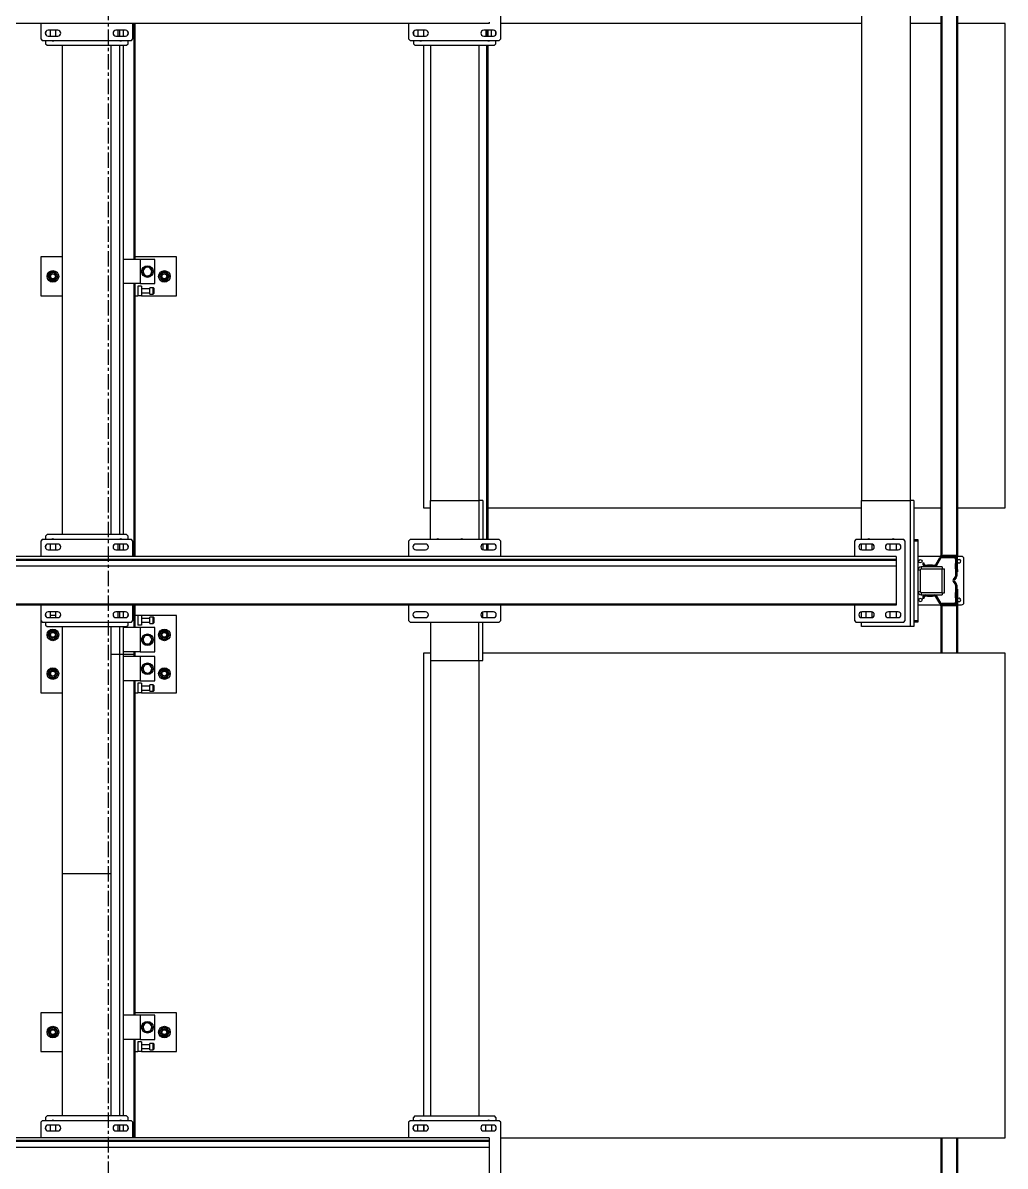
# Model space of a CAD drawing. Header units: millimetres. Extents: x 6622 to 532820, y 3370 to 359312.
# Drawn here: x 459123 to 461150, y 307281 to 309641 of the extents above; entities that cross this region are included whole.
import ezdxf

# ---------------------------------------------------------------- set-up
doc = ezdxf.new("R2010")
doc.units = ezdxf.units.MM
doc.linetypes.add('CENTER', pattern=[50.8, 31.75, -6.35, 6.35, -6.35])

# ---------------------------------------------------------------- blocks, each defined once
blk = doc.blocks.new('A$C6F3A12F4')
at = {"color": 2, "linetype": 'Continuous', "lineweight": 25}
for p, q in [((4985.2, 3700), (4985.2, 3602)), ((5985.2, 3700), (4985.2, 3700)), ((5985.2, 3602), (5985.2, 3700)), ((6285.2, 3700), (6285.2, 2622.1)), ((7285.2, 3700), (6285.2, 3700)), ((7285.2, 2659), (7285.2, 3700)), ((6180.2, 3615), (6090.2, 3615)), ((3787.2, 3602), (6083.2, 3602)), ((3787.2, 3599.5), (6083.2, 3599.5)), ((6083.2, 3599.5), (6083.2, 3602)), ((6083.2, 3599), (6083.2, 3599.5)), ((6085.2, 3599), (6083.2, 3599)), ((6083.2, 3599), (6083.2, 3572)), ((6085.2, 3610), (6085.2, 3601.8)), ((6085.2, 3599), (6085.2, 3594.5)), ((6087.7, 3594.5), (6085.2, 3594.5)), ((6085.2, 3570.1), (6085.2, 3594.5)), ((6086.2, 3602), (6086.2, 3600)), ((6112.2, 3602), (6086.2, 3602)), ((6090.7, 3600), (6086.2, 3600)), ((6087.7, 3570.1), (6087.7, 3594.5)), ((6090.7, 3600), (6090.7, 3597.5)), ((6090.7, 3600), (6099.8, 3600)), ((6090.7, 3597.5), (6099.8, 3597.5)), ((6099.8, 3600), (6099.8, 3597.5)), ((6110.6, 3600), (6099.8, 3600)), ((6110.6, 3597.5), (6099.8, 3597.5)), ((6110.6, 3597.5), (6110.6, 3600)), ((6110.6, 3600), (6125.8, 3600)), ((6110.6, 3597.5), (6125.8, 3597.5)), ((6112.2, 3600), (6112.2, 3602)), ((6112.2, 3602), (6117.2, 3602)), ((6117.2, 3602), (6117.2, 3600)), ((6125.8, 3597.5), (6125.8, 3600)), ((6129.2, 3598.8), (6127.6, 3596.8)), ((6127.6, 3596.8), (6131.8, 3593.5)), ((6129.2, 3598.8), (6133.3, 3595.5)), ((6131.8, 3593.5), (6133.3, 3595.5)), ((6137.1, 3595.5), (6141.2, 3598.8)), ((6137.1, 3595.5), (6138.6, 3593.5)), ((6138.6, 3593.5), (6142.8, 3596.8)), ((6142.8, 3596.8), (6141.2, 3598.8)), ((6144.6, 3600), (6144.6, 3597.5)), ((6144.6, 3600), (6159.8, 3600)), ((6144.6, 3597.5), (6159.8, 3597.5)), ((6153.2, 3600), (6153.2, 3602)), ((6153.2, 3602), (6158.2, 3602)), ((6158.2, 3602), (6158.2, 3600)), ((6158.2, 3602), (6184.2, 3602)), ((6159.8, 3600), (6159.8, 3597.5)), ((6170.6, 3600), (6159.8, 3600)), ((6170.6, 3597.5), (6159.8, 3597.5)), ((6170.6, 3597.5), (6170.6, 3600)), ((6170.6, 3600), (6179.7, 3600)), ((6170.6, 3597.5), (6179.7, 3597.5)), ((6179.7, 3600), (6184.2, 3600)), ((6179.7, 3597.5), (6179.7, 3600)), ((6185.2, 3594.5), (6182.7, 3594.5)), ((6182.7, 3594.5), (6182.7, 3570.1)), ((6184.2, 3600), (6184.2, 3602)), ((6185.2, 3601.8), (6185.2, 3610)), ((6187.2, 3599), (6185.2, 3599)), ((6185.2, 3599), (6185.2, 3594.5)), ((6185.2, 3594.5), (6185.2, 3570.1)), ((6187.2, 3599.5), (6187.2, 3602)), ((6187.2, 3602), (6285.2, 3602)), ((6187.2, 3599), (6187.2, 3599.5)), ((6187.2, 3599.5), (6285.2, 3599.5)), ((6187.2, 3599), (6187.2, 3572)), ((7285.2, 3602), (7385.2, 3602)), ((7285.2, 3599.5), (7385.2, 3599.5)), ((3787.2, 3569.5), (6083.2, 3569.5)), ((3787.2, 3567), (6083.2, 3567)), ((4985.2, 3567), (4985.2, 3503.9)), ((5985.2, 3511.9), (5985.2, 3567)), ((6083.2, 3572), (6085.2, 3572)), ((6083.2, 3567), (6083.2, 3572)), ((6085.2, 3567), (6083.2, 3567)), ((6085.2, 3570.1), (6085.2, 3567)), ((6085.2, 3570.1), (6087.7, 3570.1)), ((6085.2, 3567), (6085.2, 3520)), ((6089.1, 3567.5), (6087.8, 3565.4)), ((6101.8, 3556.9), (6087.8, 3565.4)), ((6103.1, 3559), (6089.1, 3567.5)), ((6106.7, 3569.9), (6111.7, 3569.9)), ((6106.7, 3569.9), (6106.7, 3526.9)), ((6110.7, 3569.9), (6110.7, 3574.9)), ((6160.7, 3574.9), (6110.7, 3574.9)), ((6160.7, 3569.9), (6110.7, 3569.9)), ((6111.7, 3569.9), (6111.7, 3526.9)), ((6159.7, 3526.9), (6159.7, 3569.9)), ((6159.7, 3569.9), (6164.7, 3569.9)), ((6160.7, 3569.9), (6160.7, 3574.9)), ((6164.7, 3526.9), (6164.7, 3569.9)), ((6181.3, 3567.5), (6167.3, 3559)), ((6182.6, 3565.4), (6168.6, 3556.9)), ((6182.6, 3565.4), (6181.3, 3567.5)), ((6182.7, 3570.1), (6185.2, 3570.1)), ((6185.2, 3572), (6187.2, 3572)), ((6185.2, 3567), (6185.2, 3570.1)), ((6187.2, 3567), (6185.2, 3567)), ((6185.2, 3520), (6185.2, 3567)), ((6187.2, 3572), (6187.2, 3567)), ((6187.2, 3569.5), (6285.2, 3569.5)), ((6187.2, 3567), (6285.2, 3567)), ((7285.2, 3569.5), (7385.2, 3569.5)), ((7285.2, 3567), (7385.2, 3567)), ((6101.8, 3556.9), (6103.1, 3559)), ((6105.7, 3554.3), (6103.2, 3554.3)), ((6103.2, 3550.3), (6103.2, 3554.3)), ((6105.7, 3550.3), (6103.2, 3550.3)), ((6103.2, 3550.3), (6103.2, 3539.5)), ((6105.7, 3550.3), (6105.7, 3554.3)), ((6105.7, 3550.3), (6105.7, 3539.5)), ((6167.2, 3554.3), (6164.7, 3554.3)), ((6167.2, 3550.3), (6164.7, 3550.3)), ((6167.2, 3554.3), (6167.2, 3550.3)), ((6167.2, 3539.5), (6167.2, 3550.3)), ((6167.3, 3559), (6168.6, 3556.9)), ((6050.7, 3511.9), (6050.7, 3519.9)), ((6050.7, 3519.9), (6053.7, 3519.9)), ((6053.7, 3519.9), (6053.7, 3511.9)), ((6053.7, 3519.9), (6217.7, 3519.9)), ((6098.2, 3532.5), (6100.2, 3532.5)), ((6098.2, 3530), (6098.2, 3532.5)), ((6098.2, 3530), (6100.2, 3530)), ((6100.2, 3530), (6100.2, 3532.5)), ((6103.2, 3539.5), (6105.7, 3539.5)), ((6103.2, 3535.5), (6103.2, 3539.5)), ((6103.2, 3535.5), (6105.7, 3535.5)), ((6105.7, 3535.5), (6105.7, 3539.5)), ((6106.7, 3526.9), (6111.7, 3526.9)), ((6113.7, 3524.9), (6113.7, 3519.9)), ((6113.7, 3524.9), (6157.7, 3524.9)), ((6157.7, 3519.9), (6157.7, 3524.9)), ((6159.7, 3526.9), (6164.7, 3526.9)), ((6164.7, 3539.5), (6167.2, 3539.5)), ((6164.7, 3535.5), (6167.2, 3535.5)), ((6167.2, 3539.5), (6167.2, 3535.5)), ((6170.2, 3532.5), (6170.2, 3530)), ((6170.2, 3532.5), (6172.2, 3532.5)), ((6170.2, 3530), (6172.2, 3530)), ((6172.2, 3532.5), (6172.2, 3530)), ((6217.7, 3511.9), (6217.7, 3519.9)), ((6217.7, 3519.9), (6220.7, 3519.9)), ((6220.7, 3519.9), (6220.7, 3511.9)), ((3900.2, 3503.9), (5970.2, 3503.9)), ((5970.2, 3511.9), (5970.2, 3503.9)), ((5970.2, 3511.9), (6230.2, 3511.9)), ((5970.2, 3503.9), (6230.2, 3503.9)), ((5970.2, 3403.9), (5970.2, 3503.9)), ((6053.7, 3494), (6050.7, 3491)), ((6217.7, 3494), (6053.7, 3494)), ((6220.7, 3491), (6217.7, 3494)), ((6230.2, 3511.9), (6230.2, 3503.9)), ((6230.2, 3503.9), (6230.2, 3403.9)), ((6050.7, 3491), (6050.7, 3392)), ((6059.7, 3479), (6059.7, 3459)), ((6059.7, 3474.9), (6071.7, 3474.9)), ((6071.7, 3459), (6071.7, 3479)), ((6085.7, 3475), (6085.7, 225)), ((6085.7, 3475), (6091.1, 3475)), ((6091.1, 225), (6091.1, 3475)), ((6091.1, 3475), (6093.7, 3475)), ((6093.7, 3475), (6093.7, 225)), ((6093.7, 3475), (6105.7, 3475)), ((6105.7, 3475), (6105.7, 225)), ((6105.7, 3475), (6183.1, 3475)), ((6183.1, 225), (6183.1, 3475)), ((6183.1, 3475), (6185.7, 3475)), ((6185.7, 3475), (6185.7, 225)), ((6199.7, 3479), (6199.7, 3459)), ((6199.7, 3474.9), (6211.7, 3474.9)), ((6211.7, 3459), (6211.7, 3479)), ((6220.7, 3392), (6220.7, 3491)), ((6071.7, 3462.9), (6059.7, 3462.9)), ((6211.7, 3462.9), (6199.7, 3462.9)), ((6059.7, 3424), (6059.7, 3404)), ((6059.8, 3424.9), (6071.6, 3424.9)), ((6071.7, 3404), (6071.7, 3424)), ((6199.7, 3424), (6199.7, 3404)), ((6199.8, 3424.9), (6211.6, 3424.9)), ((6211.7, 3404), (6211.7, 3424)), ((3900.2, 3403.9), (5970.2, 3403.9)), ((4985.2, 3403.9), (4985.2, 2659)), ((6050.7, 3403.9), (5970.2, 3403.9)), ((5985.2, 2633), (5985.2, 3403.9)), ((6071.7, 3412.9), (6059.7, 3412.9)), ((6071.7, 3403.9), (6059.7, 3403.9)), ((6211.7, 3412.9), (6199.7, 3412.9)), ((6211.7, 3403.9), (6199.7, 3403.9)), ((6230.2, 3403.9), (6220.7, 3403.9)), ((6050.7, 3392), (6053.7, 3389)), ((6053.7, 3389), (6085.7, 3389)), ((6185.7, 3389), (6217.7, 3389)), ((6217.7, 3389), (6220.7, 3392)), ((6085.2, 2680), (6085.2, 2659)), ((5017.2, 2659), (4853.2, 2659)), ((4999.2, 2644), (4999.2, 2624)), ((5008.4, 2649.1), (5002, 2649.1)), ((5011.2, 2624), (5011.2, 2644)), ((5020.2, 2656), (5017.2, 2659)), ((5020.2, 2472), (5020.2, 2656)), ((5027.2, 2649.1), (5020.2, 2649.1)), ((5030.2, 2646.1), (5027.2, 2649.1)), ((5030.2, 2482.1), (5030.2, 2646.1)), ((6053.7, 2659), (6050.7, 2656)), ((6050.7, 2656), (6050.7, 2472)), ((6085.7, 2659), (6053.7, 2659)), ((6059.7, 2644), (6059.7, 2624)), ((6071.7, 2624), (6071.7, 2644)), ((6217.7, 2659), (6185.7, 2659)), ((6199.7, 2644), (6199.7, 2624)), ((6211.7, 2624), (6211.7, 2644)), ((6220.7, 2656), (6217.7, 2659)), ((6220.7, 2472), (6220.7, 2656)), ((7243.2, 2649.1), (7240.2, 2646.1)), ((7240.2, 2482.1), (7240.2, 2646.1)), ((7243.2, 2649.1), (7250.2, 2649.1)), ((7253.2, 2659), (7250.2, 2656)), ((7250.2, 2656), (7250.2, 2472)), ((7417.2, 2659), (7253.2, 2659)), ((7259.2, 2644), (7259.2, 2624)), ((7262, 2649.1), (7268.4, 2649.1)), ((7271.2, 2624), (7271.2, 2644)), ((4982.6, 2635), (4985.2, 2635)), ((4985.2, 2635), (4985.2, 1065)), ((5011.2, 2640.1), (4999.2, 2640.1)), ((5011.2, 2633), (4999.2, 2633)), ((5011.2, 2630.5), (4999.2, 2630.5)), ((4999.2, 2628.1), (5011.2, 2628.1)), ((5021.1, 2633), (5020.2, 2633)), ((6050.7, 2633), (5030.2, 2633)), ((6050.7, 2630.5), (5030.2, 2630.5)), ((5970.2, 2622.1), (5970.2, 2614.1)), ((5970.2, 2622.1), (6050.7, 2622.1)), ((6071.7, 2633), (6059.7, 2633)), ((6071.7, 2630.5), (6059.7, 2630.5)), ((6059.7, 2630.1), (6071.7, 2630.1)), ((6060, 2622.1), (6071.4, 2622.1)), ((6199.7, 2630.1), (6211.7, 2630.1)), ((6211.4, 2622.1), (6200, 2622.1)), ((6300.2, 2622.1), (6220.7, 2622.1)), ((6300.2, 2614.1), (6300.2, 2622.1)), ((7259.2, 2640.1), (7271.2, 2640.1)), ((7271.2, 2628.1), (7259.2, 2628.1)), ((7285.2, 2635), (7285.2, 1065)), ((7285.2, 2635), (7290.6, 2635)), ((7290.6, 1065), (7290.6, 2635)), ((7290.6, 2635), (7293.2, 2635)), ((7293.2, 2635), (7293.2, 1065)), ((7293.2, 2635), (7305.2, 2635)), ((7305.2, 2635), (7305.2, 1065)), ((7305.2, 2635), (7382.6, 2635)), ((5030.2, 2614.1), (5970.2, 2614.1)), ((5970.2, 2514.1), (5970.2, 2614.1)), ((5970.2, 2614.1), (6050.7, 2614.1)), ((6300.2, 2614.1), (6220.7, 2614.1)), ((6300.2, 2514.1), (6300.2, 2614.1)), ((6300.2, 2614.1), (7240.2, 2614.1)), ((4999.2, 2504), (4999.2, 2484)), ((5011.2, 2484), (5011.2, 2504)), ((5030.2, 2514.1), (5970.2, 2514.1)), ((6050.7, 2514.1), (5970.2, 2514.1)), ((5985.2, 2500), (5985.2, 2514.1)), ((6059.7, 2504), (6059.7, 2484)), ((6071.7, 2484), (6071.7, 2504)), ((6199.7, 2504), (6199.7, 2484)), ((6211.7, 2484), (6211.7, 2504)), ((6220.7, 2514.1), (6300.2, 2514.1)), ((6285.2, 2514.1), (6285.2, 2500)), ((6300.2, 2514.1), (7240.2, 2514.1)), ((7259.2, 2504), (7259.2, 2484)), ((7271.2, 2484), (7271.2, 2504)), ((5011.2, 2500.1), (4999.2, 2500.1)), ((4999.2, 2500), (5011.2, 2500)), ((4999.2, 2488.1), (5011.2, 2488.1)), ((5001.7, 2479.1), (5008.6, 2479.1)), ((5020.2, 2479.1), (5027.2, 2479.1)), ((5027.2, 2479.1), (5030.2, 2482.1)), ((5030.2, 2500), (5985.2, 2500)), ((6285.2, 2500), (7240.2, 2500)), ((7240.2, 2482.1), (7243.2, 2479.1)), ((7250.2, 2479.1), (7243.2, 2479.1)), ((7259.2, 2500.1), (7271.2, 2500.1)), ((7259.2, 2500), (7271.2, 2500)), ((7271.2, 2488.1), (7259.2, 2488.1)), ((7268.7, 2479.1), (7261.7, 2479.1)), ((4985.2, 2469), (5017.2, 2469)), ((5017.2, 2469), (5020.2, 2472)), ((6050.7, 2472), (6053.7, 2469)), ((6053.7, 2469), (6085.7, 2469)), ((6185.7, 2469), (6217.7, 2469)), ((6217.7, 2469), (6220.7, 2472)), ((7250.2, 2472), (7253.2, 2469)), ((7253.2, 2469), (7285.2, 2469)), ((5467.2, 1990), (5467.2, 1904)), ((5547.2, 1990), (5467.2, 1990)), ((5547.2, 1918), (5547.2, 1990)), ((6207.2, 1990), (6207.2, 1918)), ((6367.2, 1990), (6207.2, 1990)), ((6367.2, 1918), (6367.2, 1990)), ((7027.2, 1990), (7027.2, 1904)), ((7107.2, 1990), (7027.2, 1990)), ((7107.2, 1918), (7107.2, 1990)), ((5516.8, 1965), (5516.2, 1965)), ((5516.6, 1963.2), (5516.2, 1963.2)), ((5516.3, 1962.2), (5516.6, 1963.2)), ((6256.7, 1965), (6256.2, 1965)), ((6256.6, 1963.2), (6256.2, 1963.2)), ((6256.3, 1962.2), (6256.6, 1963.2)), ((6336.7, 1965), (6336.2, 1965)), ((6336.6, 1963.2), (6336.2, 1963.2)), ((6336.3, 1962.2), (6336.6, 1963.2)), ((7076.7, 1965), (7076.2, 1965)), ((7076.6, 1963.2), (7076.2, 1963.2)), ((7076.3, 1962.2), (7076.6, 1963.2)), ((5522.2, 1945), (5472.2, 1945)), ((5472.2, 1945), (5472.2, 1915)), ((5492.2, 1937.3), (5488, 1934.4)), ((5496.4, 1940.2), (5492.2, 1937.3)), ((5501, 1938), (5496.4, 1940.2)), ((5505.6, 1935.8), (5501, 1938)), ((5522.2, 1915), (5522.2, 1945)), ((5530.7, 1942), (5530.7, 1935)), ((5543.7, 1942), (5530.7, 1942)), ((5531.7, 1943), (5542.7, 1943)), ((5543.7, 1935), (5543.7, 1942)), ((6210.7, 1942), (6210.7, 1935)), ((6223.7, 1942), (6210.7, 1942)), ((6211.7, 1943), (6222.7, 1943)), ((6223.7, 1935), (6223.7, 1942)), ((6282.2, 1945), (6232.2, 1945)), ((6232.2, 1945), (6232.2, 1915)), ((6252.2, 1937.3), (6248, 1934.4)), ((6256.4, 1940.2), (6252.2, 1937.3)), ((6261, 1938), (6256.4, 1940.2)), ((6265.6, 1935.8), (6261, 1938)), ((6282.2, 1915), (6282.2, 1945)), ((6342.2, 1945), (6292.2, 1945)), ((6292.2, 1945), (6292.2, 1915)), ((6312.2, 1937.3), (6308, 1934.4)), ((6316.4, 1940.2), (6312.2, 1937.3)), ((6321, 1938), (6316.4, 1940.2)), ((6325.6, 1935.8), (6321, 1938)), ((6342.2, 1915), (6342.2, 1945)), ((6350.7, 1942), (6350.7, 1935)), ((6363.7, 1942), (6350.7, 1942)), ((6351.7, 1943), (6362.7, 1943)), ((6363.7, 1935), (6363.7, 1942)), ((7082.2, 1945), (7032.2, 1945)), ((7032.2, 1945), (7032.2, 1915)), ((7052.2, 1937.3), (7048, 1934.4)), ((7056.4, 1940.2), (7052.2, 1937.3)), ((7061, 1938), (7056.4, 1940.2)), ((7065.6, 1935.8), (7061, 1938)), ((7082.2, 1915), (7082.2, 1945)), ((7090.7, 1942), (7090.7, 1935)), ((7103.7, 1942), (7090.7, 1942)), ((7091.7, 1943), (7102.7, 1943)), ((7103.7, 1935), (7103.7, 1942)), ((5472.2, 1915), (5472.2, 1880.2)), ((5472.2, 1915), (5522.2, 1915)), ((5488.8, 1924.2), (5493.4, 1922)), ((5493.4, 1922), (5498, 1919.8)), ((5498, 1919.8), (5502.2, 1922.7)), ((5502.2, 1922.7), (5506.4, 1925.6)), ((5506.7, 1930), (5506.1, 1930)), ((5506.6, 1928.2), (5506.2, 1928.2)), ((5506.4, 1927.4), (5506.6, 1928.2)), ((5522.2, 1915), (5522.2, 1880.2)), ((5527.2, 1918), (5527.2, 1910)), ((5527.2, 1918), (5547.2, 1918)), ((5543.7, 1935), (5530.7, 1935)), ((5533.2, 1935), (5533.2, 1918)), ((5541.2, 1918), (5541.2, 1935)), ((5547.2, 1918), (5547.2, 1910)), ((6207.2, 1918), (6207.2, 1910)), ((6207.2, 1918), (6227.2, 1918)), ((6223.7, 1935), (6210.7, 1935)), ((6213.2, 1935), (6213.2, 1918)), ((6221.2, 1918), (6221.2, 1935)), ((6227.2, 1918), (6227.2, 1910)), ((6232.2, 1915), (6232.2, 1880.2)), ((6232.2, 1915), (6282.2, 1915)), ((6248.8, 1924.2), (6253.4, 1922)), ((6253.4, 1922), (6258, 1919.8)), ((6258, 1919.8), (6262.2, 1922.7)), ((6262.2, 1922.7), (6266.4, 1925.6)), ((6266.8, 1930), (6266.1, 1930)), ((6266.6, 1928.2), (6266.2, 1928.2)), ((6266.4, 1927.4), (6266.6, 1928.2)), ((6282.2, 1915), (6282.2, 1880.2)), ((6292.2, 1915), (6342.2, 1915)), ((6292.2, 1915), (6292.2, 1880.2)), ((6308.8, 1924.2), (6313.4, 1922)), ((6313.4, 1922), (6318, 1919.8)), ((6318, 1919.8), (6322.2, 1922.7)), ((6322.2, 1922.7), (6326.4, 1925.6)), ((6326.7, 1930), (6326.1, 1930)), ((6326.6, 1928.2), (6326.2, 1928.2)), ((6326.4, 1927.4), (6326.6, 1928.2)), ((6342.2, 1915), (6342.2, 1880.2)), ((6347.2, 1918), (6347.2, 1910)), ((6347.2, 1918), (6367.2, 1918)), ((6363.7, 1935), (6350.7, 1935)), ((6353.2, 1935), (6353.2, 1918)), ((6361.2, 1918), (6361.2, 1935)), ((6367.2, 1918), (6367.2, 1910)), ((7032.2, 1915), (7082.2, 1915)), ((7032.2, 1915), (7032.2, 1880.2)), ((7048.8, 1924.2), (7053.4, 1922)), ((7053.4, 1922), (7058, 1919.8)), ((7058, 1919.8), (7062.2, 1922.7)), ((7062.2, 1922.7), (7066.4, 1925.6)), ((7066.7, 1930), (7066.1, 1930)), ((7066.6, 1928.2), (7066.2, 1928.2)), ((7066.4, 1927.4), (7066.6, 1928.2)), ((7082.2, 1915), (7082.2, 1880.2)), ((7087.2, 1918), (7087.2, 1910)), ((7087.2, 1918), (7107.2, 1918)), ((7103.7, 1935), (7090.7, 1935)), ((7093.2, 1935), (7093.2, 1918)), ((7101.2, 1918), (7101.2, 1935)), ((7107.2, 1918), (7107.2, 1910)), ((4985.2, 1904), (5472.2, 1904)), ((5472.2, 1902.7), (4985.2, 1902.7)), ((5017.2, 1900), (4985.2, 1900)), ((5008.5, 1890), (5001.9, 1890)), ((5020.2, 1897), (5017.2, 1900)), ((5020.2, 1713), (5020.2, 1897)), ((5027.2, 1890), (5020.2, 1890)), ((5030.2, 1887), (5027.2, 1890)), ((5522.2, 1904), (6085.7, 1904)), ((6085.7, 1902.7), (5522.2, 1902.7)), ((5527.2, 1910), (5547.2, 1910)), ((5547.2, 1904), (5547.2, 1910)), ((6043.2, 1890), (6040.2, 1887)), ((6050.7, 1890), (6043.2, 1890)), ((6053.7, 1900), (6050.7, 1897)), ((6050.7, 1897), (6050.7, 1713)), ((6085.7, 1900), (6053.7, 1900)), ((6069, 1890), (6062.4, 1890)), ((6185.7, 1904), (6232.2, 1904)), ((6232.2, 1902.7), (6185.7, 1902.7)), ((6217.7, 1900), (6185.7, 1900)), ((6209, 1890), (6202.4, 1890)), ((6207.2, 1910), (6207.2, 1904)), ((6207.2, 1910), (6227.2, 1910)), ((6220.7, 1897), (6217.7, 1900)), ((6220.7, 1713), (6220.7, 1897)), ((6227.2, 1890), (6220.7, 1890)), ((6230.2, 1887), (6227.2, 1890)), ((6282.2, 1904), (6287.2, 1904)), ((6287.2, 1902.7), (6282.2, 1902.7)), ((6287.2, 1904), (6292.2, 1904)), ((6287.2, 1902.7), (6287.2, 1904)), ((6287.2, 1880.2), (6287.2, 1902.7)), ((6292.2, 1902.7), (6287.2, 1902.7)), ((6342.2, 1904), (7032.2, 1904)), ((7032.2, 1902.7), (6342.2, 1902.7)), ((6347.2, 1910), (6367.2, 1910)), ((6367.2, 1904), (6367.2, 1910)), ((7082.2, 1904), (7285.2, 1904)), ((7285.2, 1902.7), (7082.2, 1902.7)), ((7087.2, 1910), (7107.2, 1910)), ((7107.2, 1904), (7107.2, 1910)), ((7243.2, 1890), (7240.2, 1887)), ((7250.2, 1890), (7243.2, 1890)), ((7253.2, 1900), (7250.2, 1897)), ((7250.2, 1897), (7250.2, 1713)), ((7285.2, 1900), (7253.2, 1900)), ((7268.5, 1890), (7261.9, 1890)), ((4999.2, 1885), (4999.2, 1865)), ((5011.2, 1881), (4999.2, 1881)), ((4999.2, 1880.2), (5011.2, 1880.2)), ((5011.2, 1872.8), (4999.2, 1872.8)), ((4999.2, 1869), (5011.2, 1869)), ((5011.2, 1865), (5011.2, 1885)), ((5020.8, 1872.8), (5020.2, 1872.8)), ((5030.2, 1723), (5030.2, 1887)), ((5030.2, 1880.2), (6040.2, 1880.2)), ((6040.2, 1872.8), (5030.2, 1872.8)), ((6040.2, 1887), (6040.2, 1723)), ((6050.7, 1872.8), (6049.6, 1872.8)), ((6059.7, 1885), (6059.7, 1865)), ((6071.7, 1881), (6059.7, 1881)), ((6059.7, 1880.2), (6071.7, 1880.2)), ((6071.7, 1872.8), (6059.7, 1872.8)), ((6059.7, 1869), (6071.7, 1869)), ((6071.7, 1865), (6071.7, 1885)), ((6199.7, 1885), (6199.7, 1865)), ((6211.7, 1881), (6199.7, 1881)), ((6199.7, 1880.2), (6211.7, 1880.2)), ((6211.7, 1872.8), (6199.7, 1872.8)), ((6199.7, 1869), (6211.7, 1869)), ((6211.7, 1865), (6211.7, 1885)), ((6220.8, 1872.8), (6220.7, 1872.8)), ((6230.2, 1723), (6230.2, 1887)), ((6230.2, 1880.2), (6287.2, 1880.2)), ((6287.2, 1872.8), (6230.2, 1872.8)), ((6287.2, 1880.2), (7240.2, 1880.2)), ((6287.2, 1872.8), (6287.2, 1880.2)), ((6287.2, 1855), (6287.2, 1872.8)), ((7240.2, 1872.8), (6287.2, 1872.8)), ((7240.2, 1887), (7240.2, 1723)), ((7250.2, 1872.8), (7249.6, 1872.8)), ((7259.2, 1885), (7259.2, 1865)), ((7271.2, 1881), (7259.2, 1881)), ((7259.2, 1880.2), (7271.2, 1880.2)), ((7271.2, 1872.8), (7259.2, 1872.8)), ((7259.2, 1869), (7271.2, 1869)), ((7271.2, 1865), (7271.2, 1885)), ((6040.2, 1855), (5030.2, 1855)), ((6740.2, 1855), (6230.2, 1855)), ((6740.2, 1855), (6740.2, 1755)), ((7240.2, 1855), (6740.2, 1855)), ((6040.2, 1755), (5030.2, 1755)), ((5467.2, 1755), (5467.2, 1710)), ((5547.2, 1710), (5547.2, 1755)), ((6740.2, 1755), (6230.2, 1755)), ((6367.2, 1710), (6367.2, 1755)), ((7240.2, 1755), (6740.2, 1755)), ((7027.2, 1755), (7027.2, 1710)), ((7107.2, 1710), (7107.2, 1755)), ((4999.2, 1745), (4999.2, 1725)), ((5011.2, 1741), (4999.2, 1741)), ((4999.2, 1729), (5011.2, 1729)), ((5011.2, 1725), (5011.2, 1745)), ((5027.2, 1720), (5030.2, 1723)), ((5516.8, 1735), (5516.2, 1735)), ((5516.6, 1733.2), (5516.2, 1733.2)), ((5516.3, 1732.2), (5516.6, 1733.2)), ((6040.2, 1723), (6043.2, 1720)), ((6059.7, 1745), (6059.7, 1725)), ((6071.7, 1741), (6059.7, 1741)), ((6059.7, 1729), (6071.7, 1729)), ((6071.7, 1725), (6071.7, 1745)), ((6199.7, 1745), (6199.7, 1725)), ((6211.7, 1741), (6199.7, 1741)), ((6199.7, 1729), (6211.7, 1729)), ((6207.2, 1741), (6207.2, 1729)), ((6211.7, 1725), (6211.7, 1745)), ((6227.2, 1720), (6230.2, 1723)), ((6256.7, 1735), (6256.2, 1735)), ((6256.6, 1733.2), (6256.2, 1733.2)), ((6256.3, 1732.2), (6256.6, 1733.2)), ((6336.7, 1735), (6336.2, 1735)), ((6336.6, 1733.2), (6336.2, 1733.2)), ((6336.3, 1732.2), (6336.6, 1733.2)), ((7076.7, 1735), (7076.2, 1735)), ((7076.6, 1733.2), (7076.2, 1733.2)), ((7076.3, 1732.2), (7076.6, 1733.2)), ((7240.2, 1723), (7243.2, 1720)), ((7259.2, 1745), (7259.2, 1725)), ((7271.2, 1741), (7259.2, 1741)), ((7259.2, 1729), (7271.2, 1729)), ((7271.2, 1725), (7271.2, 1745)), ((4985.2, 1710), (5017.2, 1710)), ((5001.9, 1720), (5008.5, 1720)), ((5017.2, 1710), (5020.2, 1713)), ((5020.2, 1720), (5027.2, 1720)), ((5467.2, 1710), (5547.2, 1710)), ((6043.2, 1720), (6050.7, 1720)), ((6050.7, 1713), (6053.7, 1710)), ((6053.7, 1710), (6085.7, 1710)), ((6062.4, 1720), (6069, 1720)), ((6185.7, 1710), (6217.7, 1710)), ((6202.4, 1720), (6209, 1720)), ((6207.2, 1720), (6207.2, 1719.2)), ((6217.7, 1710), (6220.7, 1713)), ((6217.7, 1710), (6367.2, 1710)), ((6220.7, 1720), (6227.2, 1720)), ((7027.2, 1710), (7107.2, 1710)), ((7243.2, 1720), (7250.2, 1720)), ((7250.2, 1713), (7253.2, 1710)), ((7253.2, 1710), (7285.2, 1710)), ((7261.9, 1720), (7268.5, 1720))]:
    blk.add_line(p, q, dxfattribs=at)
at = {"color": 2, "linetype": 'Continuous', "lineweight": 25, "flags": 128}
for points in [[(5516.8, 1965), (5516.6, 1966.9), (5516.3, 1967.9)], [(6256.7, 1965), (6256.6, 1966.9), (6256.3, 1967.9)], [(6336.7, 1965), (6336.6, 1966.9), (6336.3, 1967.9)], [(7076.7, 1965), (7076.6, 1966.9), (7076.3, 1967.9)], [(5516.8, 1735), (5516.6, 1736.9), (5516.3, 1737.9)], [(6256.7, 1735), (6256.6, 1736.9), (6256.3, 1737.9)], [(6336.7, 1735), (6336.6, 1736.9), (6336.3, 1737.9)], [(7076.7, 1735), (7076.6, 1736.9), (7076.3, 1737.9)]]:
    blk.add_lwpolyline(points, dxfattribs=at)
at = {"color": 2, "linetype": 'Continuous', "lineweight": 25}
for centre, radius in [((6095.2, 3525), 3.5), ((6175.2, 3525), 3.5), ((5507.2, 1965), 12), ((5507.2, 1965), 8.62), ((5507.2, 1965), 6), ((5507.2, 1965), 5), ((6247.2, 1965), 12), ((6247.2, 1965), 8.62), ((6247.2, 1965), 6), ((6247.2, 1965), 5), ((6327.2, 1965), 12), ((6327.2, 1965), 8.62), ((6327.2, 1965), 6), ((6327.2, 1965), 5), ((7067.2, 1965), 12), ((7067.2, 1965), 8.62), ((7067.2, 1965), 6), ((7067.2, 1965), 5), ((5497.2, 1930), 12), ((6257.2, 1930), 12), ((6317.2, 1930), 12), ((7057.2, 1930), 12), ((5507.2, 1735), 12), ((6247.2, 1735), 12), ((6327.2, 1735), 12), ((7067.2, 1735), 12), ((5507.2, 1735), 8.62), ((5507.2, 1735), 6), ((5507.2, 1735), 5), ((6247.2, 1735), 8.62), ((6247.2, 1735), 6), ((6247.2, 1735), 5), ((6327.2, 1735), 8.62), ((6327.2, 1735), 6), ((6327.2, 1735), 5), ((7067.2, 1735), 8.62), ((7067.2, 1735), 6), ((7067.2, 1735), 5)]:
    blk.add_circle(centre, radius, dxfattribs=at)
for centre, radius, start, end in [((6090.2, 3610), 5, 90, 180), ((6180.2, 3610), 5, 0, 90), ((6086.2, 3599), 3, 90, 180), ((6086.2, 3599), 1, 90, 180), ((6090.7, 3594.5), 5.5, 90, 180), ((6090.7, 3594.5), 3, 90, 180), ((6095.2, 3605), 3.5, 301.0027, 180), ((6095.2, 3605), 3.5, 180, 238.9973), ((6125.8, 3594.5), 5.5, 51.3402, 90), ((6125.8, 3594.5), 3, 51.3402, 90), ((6135.2, 3597.8), 5.5, 231.3402, 308.6598), ((6135.2, 3597.8), 3, 231.3402, 308.6598), ((6144.6, 3594.5), 5.5, 90, 128.6598), ((6144.6, 3594.5), 3, 90, 128.6598), ((6175.2, 3605), 3.5, 301.0027, 180), ((6175.2, 3605), 3.5, 180, 238.9973), ((6179.7, 3594.5), 5.5, 0, 90), ((6179.7, 3594.5), 3, 0, 90), ((6184.2, 3599), 3, 0, 90), ((6184.2, 3599), 1, 0, 90), ((6090.7, 3570.1), 5.5, 180, 238.5704), ((6090.7, 3570.1), 3, 180, 238.5704), ((6179.7, 3570.1), 3, 301.4296, 0), ((6179.7, 3570.1), 5.5, 301.4296, 0), ((6100.2, 3554.3), 3, 0, 58.5704), ((6100.2, 3554.3), 5.5, 0, 58.5704), ((6170.2, 3554.3), 5.5, 121.4296, 180), ((6170.2, 3554.3), 3, 121.4296, 180), ((6100.2, 3535.5), 3, 270, 0), ((6100.2, 3535.5), 5.5, 270, 0), ((6113.7, 3526.9), 7, 180, 270), ((6113.7, 3526.9), 2, 180, 270), ((6157.7, 3526.9), 7, 270, 0), ((6157.7, 3526.9), 2, 270, 0), ((6170.2, 3535.5), 5.5, 180, 270), ((6170.2, 3535.5), 3, 180, 270), ((6055.2, 3468.9), 6, 138.5904, 221.4096), ((6065.7, 3479), 6, 0, 180), ((6205.7, 3479), 6, 0, 180), ((6215.2, 3468.9), 6, 336.4435, 23.5565), ((6065.7, 3459), 6, 180, 0), ((6205.7, 3459), 6, 180, 0), ((6055.2, 3418.9), 6, 138.5904, 221.4096), ((6065.7, 3424), 6, 0, 180), ((6205.7, 3424), 6, 0, 180), ((6065.7, 3404), 6, 180, 0), ((6205.7, 3404), 6, 180, 0), ((6215.2, 3418.9), 6, 336.4435, 23.5565), ((6090.2, 2680), 5, 154.1581, 180), ((5005.2, 2644), 6, 0, 180), ((6065.7, 2644), 6, 0, 180), ((6205.7, 2644), 6, 0, 180), ((7265.2, 2644), 6, 0, 180), ((5005.2, 2624), 6, 180, 0), ((5015.2, 2634.1), 6, 326.4427, 33.5573), ((6065.7, 2624), 6, 180, 0), ((6205.7, 2624), 6, 180, 0), ((7255.2, 2634.1), 6, 146.4427, 213.5573), ((7265.2, 2624), 6, 180, 0), ((6055.2, 2579.1), 6, 138.5904, 221.4096), ((6215.2, 2579.1), 6, 336.4435, 23.5565), ((6055.2, 2529.1), 6, 138.5904, 221.4096), ((6215.2, 2529.1), 6, 336.4435, 23.5565), ((5005.2, 2504), 6, 0, 180), ((6065.7, 2504), 6, 0, 180), ((6205.7, 2504), 6, 0, 180), ((7265.2, 2504), 6, 0, 180), ((5005.2, 2484), 6, 180, 0), ((5015.2, 2494.1), 6, 326.4427, 33.5573), ((6065.7, 2484), 6, 180, 0), ((6205.7, 2484), 6, 180, 0), ((7255.2, 2494.1), 6, 146.4427, 213.5573), ((7265.2, 2484), 6, 180, 0), ((5507.2, 1965), 9.55, 349.1982, 0), ((6247.2, 1965), 9.55, 349.1982, 0), ((6327.2, 1965), 9.55, 349.1982, 0), ((7067.2, 1965), 9.55, 349.1982, 0), ((5497.2, 1930), 8.87, 124.3653, 184.3653), ((5497.2, 1930), 9.55, 104.5207, 143.3519), ((5497.2, 1930), 8.87, 64.3653, 124.3653), ((5497.2, 1930), 9.55, 42.9611, 84.8708), ((5507.2, 1965), 9.55, 221.2996, 256.7088), ((5497.2, 1930), 8.87, 4.3653, 64.3653), ((5531.7, 1942), 1, 90, 180), ((5542.7, 1942), 1, 0, 90), ((6211.7, 1942), 1, 90, 180), ((6222.7, 1942), 1, 0, 90), ((6247.2, 1965), 9.55, 221.2996, 256.7088), ((6257.2, 1930), 8.87, 124.3653, 184.3653), ((6257.2, 1930), 9.55, 104.5207, 143.3519), ((6257.2, 1930), 8.87, 64.3653, 124.3653), ((6257.2, 1930), 9.55, 42.9611, 84.8708), ((6257.2, 1930), 8.86, 4.3653, 64.3653), ((6317.2, 1930), 8.87, 124.3653, 184.3653), ((6317.2, 1930), 9.55, 104.5207, 143.3519), ((6317.2, 1930), 8.87, 64.3653, 124.3653), ((6317.2, 1930), 9.55, 42.9611, 84.8708), ((6327.2, 1965), 9.55, 221.2996, 256.7088), ((6317.2, 1930), 8.87, 4.3653, 64.3653), ((6351.7, 1942), 1, 90, 180), ((6362.7, 1942), 1, 0, 90), ((7057.2, 1930), 8.86, 124.3653, 184.3653), ((7057.2, 1930), 9.55, 104.5207, 143.3519), ((7057.2, 1930), 8.87, 64.3653, 124.3653), ((7057.2, 1930), 9.55, 42.9611, 84.8708), ((7067.2, 1965), 9.55, 221.2996, 256.7088), ((7057.2, 1930), 8.87, 4.3653, 64.3653), ((7091.7, 1942), 1, 90, 180), ((7102.7, 1942), 1, 0, 90), ((5497.2, 1930), 9.55, 165.3637, 203.9741), ((5497.2, 1930), 8.86, 184.3653, 244.3653), ((5497.2, 1930), 9.55, 224.4516, 265.4367), ((5497.2, 1930), 8.87, 244.3653, 304.3653), ((5497.2, 1930), 9.55, 283.449, 324.061), ((5497.2, 1930), 8.87, 304.3653, 4.3653), ((5497.2, 1930), 9.55, 0, 24.9691), ((5497.2, 1930), 9.55, 349.1982, 0), ((6257.2, 1930), 9.55, 165.3637, 203.9741), ((6257.2, 1930), 8.87, 184.3653, 244.3653), ((6257.2, 1930), 9.55, 224.4516, 265.4367), ((6257.2, 1930), 8.87, 244.3653, 304.3653), ((6257.2, 1930), 9.55, 283.449, 324.061), ((6257.2, 1930), 8.87, 304.3653, 4.3653), ((6257.2, 1930), 9.55, 0, 24.9691), ((6257.2, 1930), 9.55, 349.1982, 0), ((6317.2, 1930), 9.55, 165.3637, 203.9741), ((6317.2, 1930), 8.87, 184.3653, 244.3653), ((6317.2, 1930), 9.55, 224.4516, 265.4367), ((6317.2, 1930), 8.87, 244.3653, 304.3653), ((6317.2, 1930), 9.55, 283.449, 324.061), ((6317.2, 1930), 8.87, 304.3653, 4.3653), ((6317.2, 1930), 9.55, 0, 24.9691), ((6317.2, 1930), 9.55, 349.1982, 0), ((7057.2, 1930), 9.55, 165.3637, 203.9741), ((7057.2, 1930), 8.86, 184.3653, 244.3653), ((7057.2, 1930), 9.55, 224.4516, 265.4367), ((7057.2, 1930), 8.86, 244.3653, 304.3653), ((7057.2, 1930), 9.55, 283.449, 324.061), ((7057.2, 1930), 8.87, 304.3653, 4.3653), ((7057.2, 1930), 9.55, 0, 24.9691), ((7057.2, 1930), 9.55, 349.1982, 0), ((5005.2, 1885), 6, 0, 180), ((6065.7, 1885), 6, 0, 180), ((6205.7, 1885), 6, 0, 180), ((7265.2, 1885), 6, 0, 180), ((5005.2, 1865), 6, 180, 0), ((5015.2, 1875), 6, 326.4427, 33.5573), ((6055.2, 1875), 6, 138.5904, 221.4096), ((6065.7, 1865), 6, 180, 0), ((6205.7, 1865), 6, 180, 0), ((6215.2, 1875), 6, 336.4435, 23.5565), ((7255.2, 1875), 6, 146.4427, 213.5573), ((7265.2, 1865), 6, 180, 0), ((5005.2, 1745), 6, 0, 180), ((6065.7, 1745), 6, 0, 180), ((6205.7, 1745), 6, 0, 180), ((7265.2, 1745), 6, 0, 180), ((5005.2, 1725), 6, 180, 0), ((5015.2, 1735), 6, 326.4427, 33.5573), ((5507.2, 1735), 9.55, 221.2996, 256.7088), ((5507.2, 1735), 9.55, 349.1982, 0), ((6055.2, 1735), 6, 138.5904, 221.4096), ((6065.7, 1725), 6, 180, 0), ((6205.7, 1725), 6, 180, 0), ((6215.2, 1735), 6, 336.4435, 23.5565), ((6247.2, 1735), 9.55, 221.2996, 256.7088), ((6247.2, 1735), 9.55, 349.1982, 0), ((6327.2, 1735), 9.55, 221.2996, 256.7088), ((6327.2, 1735), 9.55, 349.1982, 0), ((7067.2, 1735), 9.55, 221.2996, 256.7088), ((7067.2, 1735), 9.55, 349.1982, 0), ((7255.2, 1735), 6, 146.4427, 213.5573), ((7265.2, 1725), 6, 180, 0)]:
    blk.add_arc(centre, radius, start, end, dxfattribs=at)
for points, knots in [([(5507.2, 1975.4), (5506.4, 1974.9), (5504.8, 1974), (5502.5, 1972.7), (5500.3, 1971.4), (5498.9, 1970.6), (5498.2, 1970.2)], [0, 0, 0, 0, 0.2645958, 0.5349454, 0.7653452, 1, 1, 1, 1]), ([(5498.2, 1970.2), (5498.2, 1969.8), (5498.2, 1968.5), (5498.2, 1966.2), (5498.2, 1963.2), (5498.2, 1961.1), (5498.2, 1959.8)], [0, 0, 0, 0, 0.131003, 0.38054, 0.636178, 1, 1, 1, 1]), ([(5498.2, 1959.8), (5499, 1959.4), (5500.6, 1958.4), (5502.9, 1957.1), (5505.1, 1955.8), (5506.5, 1955), (5507.2, 1954.6)], [0, 0, 0, 0, 0.2645958, 0.5349454, 0.7653452, 1, 1, 1, 1]), ([(5516.2, 1970.2), (5515.4, 1970.6), (5513.8, 1971.6), (5511.5, 1972.9), (5509.3, 1974.2), (5507.9, 1975), (5507.2, 1975.4)], [0, 0, 0, 0, 0.264596, 0.534946, 0.765345, 1, 1, 1, 1]), ([(5507.2, 1954.6), (5508, 1955.1), (5509.6, 1956), (5511.9, 1957.3), (5514.1, 1958.6), (5515.5, 1959.4), (5516.2, 1959.8)], [0, 0, 0, 0, 0.2645958, 0.5349454, 0.7653452, 1, 1, 1, 1]), ([(5516.2, 1959.8), (5516.2, 1961.1), (5516.2, 1963.2), (5516.2, 1966.2), (5516.2, 1968.4), (5516.2, 1969.8), (5516.2, 1970.2)], [0, 0, 0, 0, 0.363821, 0.613049, 0.868997, 1, 1, 1, 1]), ([(6247.2, 1975.4), (6246.4, 1974.9), (6244.8, 1974), (6242.5, 1972.7), (6240.3, 1971.4), (6238.9, 1970.6), (6238.2, 1970.2)], [0, 0, 0, 0, 0.264624, 0.534963, 0.765354, 1, 1, 1, 1]), ([(6238.2, 1970.2), (6238.2, 1969.8), (6238.2, 1968.5), (6238.2, 1966.2), (6238.2, 1963.2), (6238.2, 1961.1), (6238.2, 1959.8)], [0, 0, 0, 0, 0.131003, 0.38054, 0.636178, 1, 1, 1, 1]), ([(6238.2, 1959.8), (6239, 1959.4), (6240.6, 1958.4), (6242.9, 1957.1), (6245.1, 1955.8), (6246.5, 1955), (6247.2, 1954.6)], [0, 0, 0, 0, 0.264624, 0.534925, 0.765316, 1, 1, 1, 1]), ([(6256.2, 1970.2), (6255.4, 1970.6), (6253.8, 1971.6), (6251.5, 1972.9), (6249.3, 1974.2), (6247.9, 1975), (6247.2, 1975.4)], [0, 0, 0, 0, 0.264596, 0.534946, 0.765345, 1, 1, 1, 1]), ([(6247.2, 1954.6), (6248, 1955.1), (6249.6, 1956), (6251.9, 1957.3), (6254.1, 1958.6), (6255.5, 1959.4), (6256.2, 1959.8)], [0, 0, 0, 0, 0.2645958, 0.5349454, 0.7653452, 1, 1, 1, 1]), ([(6256.2, 1959.8), (6256.2, 1961.1), (6256.2, 1963.2), (6256.2, 1966.2), (6256.2, 1968.4), (6256.2, 1969.8), (6256.2, 1970.2)], [0, 0, 0, 0, 0.363821, 0.613049, 0.868997, 1, 1, 1, 1]), ([(6327.2, 1975.4), (6326.4, 1974.9), (6324.8, 1974), (6322.5, 1972.7), (6320.3, 1971.4), (6318.9, 1970.6), (6318.2, 1970.2)], [0, 0, 0, 0, 0.264624, 0.534963, 0.765354, 1, 1, 1, 1]), ([(6318.2, 1970.2), (6318.2, 1969.8), (6318.2, 1968.5), (6318.2, 1966.2), (6318.2, 1963.2), (6318.2, 1961.1), (6318.2, 1959.8)], [0, 0, 0, 0, 0.131003, 0.38054, 0.636178, 1, 1, 1, 1]), ([(6318.2, 1959.8), (6319, 1959.4), (6320.6, 1958.4), (6322.9, 1957.1), (6325.1, 1955.8), (6326.5, 1955), (6327.2, 1954.6)], [0, 0, 0, 0, 0.264624, 0.534963, 0.765354, 1, 1, 1, 1]), ([(6336.2, 1970.2), (6335.4, 1970.6), (6333.8, 1971.6), (6331.5, 1972.9), (6329.3, 1974.2), (6327.9, 1975), (6327.2, 1975.4)], [0, 0, 0, 0, 0.264596, 0.534946, 0.765345, 1, 1, 1, 1]), ([(6327.2, 1954.6), (6328, 1955.1), (6329.6, 1956), (6331.9, 1957.3), (6334.1, 1958.6), (6335.5, 1959.4), (6336.2, 1959.8)], [0, 0, 0, 0, 0.2645958, 0.5349454, 0.7653452, 1, 1, 1, 1]), ([(6336.2, 1959.8), (6336.2, 1961.1), (6336.2, 1963.2), (6336.2, 1966.2), (6336.2, 1968.4), (6336.2, 1969.8), (6336.2, 1970.2)], [0, 0, 0, 0, 0.363821, 0.613049, 0.868997, 1, 1, 1, 1]), ([(7067.2, 1975.4), (7066.4, 1974.9), (7064.8, 1974), (7062.5, 1972.7), (7060.3, 1971.4), (7058.9, 1970.6), (7058.2, 1970.2)], [0, 0, 0, 0, 0.2645958, 0.5349454, 0.7653452, 1, 1, 1, 1]), ([(7058.2, 1970.2), (7058.2, 1969.8), (7058.2, 1968.5), (7058.2, 1966.2), (7058.2, 1963.2), (7058.2, 1961.1), (7058.2, 1959.8)], [0, 0, 0, 0, 0.131003, 0.38054, 0.636178, 1, 1, 1, 1]), ([(7058.2, 1959.8), (7059, 1959.4), (7060.6, 1958.4), (7062.9, 1957.1), (7065.1, 1955.8), (7066.5, 1955), (7067.2, 1954.6)], [0, 0, 0, 0, 0.2645958, 0.5349454, 0.7653452, 1, 1, 1, 1]), ([(7076.2, 1970.2), (7075.4, 1970.6), (7073.8, 1971.6), (7071.5, 1972.9), (7069.3, 1974.2), (7067.9, 1975), (7067.2, 1975.4)], [0, 0, 0, 0, 0.264624, 0.534964, 0.765354, 1, 1, 1, 1]), ([(7067.2, 1954.6), (7068, 1955.1), (7069.6, 1956), (7071.9, 1957.3), (7074.1, 1958.6), (7075.5, 1959.4), (7076.2, 1959.8)], [0, 0, 0, 0, 0.264624, 0.534925, 0.765316, 1, 1, 1, 1]), ([(7076.2, 1959.8), (7076.2, 1961.1), (7076.2, 1963.2), (7076.2, 1966.2), (7076.2, 1968.4), (7076.2, 1969.8), (7076.2, 1970.2)], [0, 0, 0, 0, 0.363821, 0.613049, 0.868997, 1, 1, 1, 1]), ([(5506, 1930.7), (5505.9, 1932), (5505.8, 1933.7), (5505.7, 1935.4), (5505.6, 1935.8)], [0, 0, 0, 0, 0.746934, 1, 1, 1, 1]), ([(6266, 1930.7), (6265.9, 1932), (6265.8, 1933.7), (6265.7, 1935.4), (6265.6, 1935.8)], [0, 0, 0, 0, 0.746927, 1, 1, 1, 1]), ([(6326, 1930.7), (6325.9, 1932), (6325.8, 1933.7), (6325.7, 1935.4), (6325.6, 1935.8)], [0, 0, 0, 0, 0.746927, 1, 1, 1, 1]), ([(7066, 1930.7), (7065.9, 1932), (7065.8, 1933.7), (7065.7, 1935.4), (7065.6, 1935.8)], [0, 0, 0, 0, 0.746934, 1, 1, 1, 1]), ([(5488, 1934.4), (5488, 1934), (5488.1, 1932.3), (5488.3, 1930.6), (5488.4, 1929.3)], [0, 0, 0, 0, 0.253065, 1, 1, 1, 1]), ([(5488.4, 1929.3), (5488.5, 1927.7), (5488.6, 1925.9), (5488.7, 1924.3), (5488.8, 1924.2)], [0, 0, 0, 0, 0.973005, 1, 1, 1, 1]), ([(5506.4, 1925.6), (5506.4, 1925.6), (5506.3, 1927.3), (5506.2, 1929), (5506, 1930.7)], [0, 0, 0, 0, 0.0269969, 1, 1, 1, 1]), ([(6248, 1934.4), (6248, 1934), (6248.1, 1932.3), (6248.3, 1930.6), (6248.4, 1929.3)], [0, 0, 0, 0, 0.253065, 1, 1, 1, 1]), ([(6248.4, 1929.3), (6248.5, 1927.7), (6248.6, 1925.9), (6248.7, 1924.3), (6248.8, 1924.2)], [0, 0, 0, 0, 0.973005, 1, 1, 1, 1]), ([(6266.4, 1925.6), (6266.4, 1925.6), (6266.3, 1927.3), (6266.2, 1929), (6266, 1930.7)], [0, 0, 0, 0, 0.02699, 1, 1, 1, 1]), ([(6308, 1934.4), (6308, 1934), (6308.1, 1932.3), (6308.3, 1930.6), (6308.4, 1929.3)], [0, 0, 0, 0, 0.253065, 1, 1, 1, 1]), ([(6308.4, 1929.3), (6308.5, 1927.7), (6308.6, 1925.9), (6308.7, 1924.3), (6308.8, 1924.2)], [0, 0, 0, 0, 0.973005, 1, 1, 1, 1]), ([(6326.4, 1925.6), (6326.4, 1925.6), (6326.3, 1927.3), (6326.2, 1929), (6326, 1930.7)], [0, 0, 0, 0, 0.02699, 1, 1, 1, 1]), ([(7048, 1934.4), (7048, 1934), (7048.1, 1932.3), (7048.3, 1930.6), (7048.4, 1929.3)], [0, 0, 0, 0, 0.253065, 1, 1, 1, 1]), ([(7048.4, 1929.3), (7048.5, 1927.7), (7048.6, 1925.9), (7048.7, 1924.3), (7048.8, 1924.2)], [0, 0, 0, 0, 0.973011, 1, 1, 1, 1]), ([(7066.4, 1925.6), (7066.4, 1925.6), (7066.3, 1927.3), (7066.2, 1929), (7066, 1930.7)], [0, 0, 0, 0, 0.0269969, 1, 1, 1, 1]), ([(5507.2, 1745.4), (5506.4, 1744.9), (5504.8, 1744), (5502.5, 1742.7), (5500.3, 1741.4), (5498.9, 1740.6), (5498.2, 1740.2)], [0, 0, 0, 0, 0.2645958, 0.5349454, 0.7653452, 1, 1, 1, 1]), ([(5498.2, 1740.2), (5498.2, 1739.8), (5498.2, 1738.5), (5498.2, 1736.2), (5498.2, 1733.2), (5498.2, 1731.1), (5498.2, 1729.8)], [0, 0, 0, 0, 0.1310035, 0.3805405, 0.636178, 1, 1, 1, 1]), ([(5498.2, 1729.8), (5499, 1729.4), (5500.6, 1728.4), (5502.9, 1727.1), (5505.1, 1725.8), (5506.5, 1725), (5507.2, 1724.6)], [0, 0, 0, 0, 0.264596, 0.534946, 0.765345, 1, 1, 1, 1]), ([(5516.2, 1740.2), (5515.4, 1740.6), (5513.8, 1741.6), (5511.5, 1742.9), (5509.3, 1744.2), (5507.9, 1745), (5507.2, 1745.4)], [0, 0, 0, 0, 0.2645958, 0.5349454, 0.7653452, 1, 1, 1, 1]), ([(5507.2, 1724.6), (5508, 1725.1), (5509.6, 1726), (5511.9, 1727.3), (5514.1, 1728.6), (5515.5, 1729.4), (5516.2, 1729.8)], [0, 0, 0, 0, 0.2645958, 0.5349454, 0.7653452, 1, 1, 1, 1]), ([(5516.2, 1729.8), (5516.2, 1731.1), (5516.2, 1733.2), (5516.2, 1736.2), (5516.2, 1738.4), (5516.2, 1739.8), (5516.2, 1740.2)], [0, 0, 0, 0, 0.363821, 0.613048, 0.868997, 1, 1, 1, 1]), ([(6247.2, 1745.4), (6246.4, 1744.9), (6244.8, 1744), (6242.5, 1742.7), (6240.3, 1741.4), (6238.9, 1740.6), (6238.2, 1740.2)], [0, 0, 0, 0, 0.264624, 0.534963, 0.765354, 1, 1, 1, 1]), ([(6238.2, 1740.2), (6238.2, 1739.8), (6238.2, 1738.5), (6238.2, 1736.2), (6238.2, 1733.2), (6238.2, 1731.1), (6238.2, 1729.8)], [0, 0, 0, 0, 0.1310035, 0.3805405, 0.636178, 1, 1, 1, 1]), ([(6238.2, 1729.8), (6239, 1729.4), (6240.6, 1728.4), (6242.9, 1727.1), (6245.1, 1725.8), (6246.5, 1725), (6247.2, 1724.6)], [0, 0, 0, 0, 0.264624, 0.534925, 0.765316, 1, 1, 1, 1]), ([(6256.2, 1740.2), (6255.4, 1740.6), (6253.8, 1741.6), (6251.5, 1742.9), (6249.3, 1744.2), (6247.9, 1745), (6247.2, 1745.4)], [0, 0, 0, 0, 0.2645958, 0.5349454, 0.7653452, 1, 1, 1, 1]), ([(6247.2, 1724.6), (6248, 1725.1), (6249.6, 1726), (6251.9, 1727.3), (6254.1, 1728.6), (6255.5, 1729.4), (6256.2, 1729.8)], [0, 0, 0, 0, 0.2645958, 0.5349454, 0.7653452, 1, 1, 1, 1]), ([(6256.2, 1729.8), (6256.2, 1731.1), (6256.2, 1733.2), (6256.2, 1736.2), (6256.2, 1738.4), (6256.2, 1739.8), (6256.2, 1740.2)], [0, 0, 0, 0, 0.363821, 0.613048, 0.868997, 1, 1, 1, 1]), ([(6327.2, 1745.4), (6326.4, 1744.9), (6324.8, 1744), (6322.5, 1742.7), (6320.3, 1741.4), (6318.9, 1740.6), (6318.2, 1740.2)], [0, 0, 0, 0, 0.264624, 0.534963, 0.765354, 1, 1, 1, 1]), ([(6318.2, 1740.2), (6318.2, 1739.8), (6318.2, 1738.5), (6318.2, 1736.2), (6318.2, 1733.2), (6318.2, 1731.1), (6318.2, 1729.8)], [0, 0, 0, 0, 0.1310035, 0.3805405, 0.636178, 1, 1, 1, 1]), ([(6318.2, 1729.8), (6319, 1729.4), (6320.6, 1728.4), (6322.9, 1727.1), (6325.1, 1725.8), (6326.5, 1725), (6327.2, 1724.6)], [0, 0, 0, 0, 0.264624, 0.534964, 0.765354, 1, 1, 1, 1]), ([(6336.2, 1740.2), (6335.4, 1740.6), (6333.8, 1741.6), (6331.5, 1742.9), (6329.3, 1744.2), (6327.9, 1745), (6327.2, 1745.4)], [0, 0, 0, 0, 0.2645958, 0.5349454, 0.7653452, 1, 1, 1, 1]), ([(6327.2, 1724.6), (6328, 1725.1), (6329.6, 1726), (6331.9, 1727.3), (6334.1, 1728.6), (6335.5, 1729.4), (6336.2, 1729.8)], [0, 0, 0, 0, 0.2645958, 0.5349454, 0.7653452, 1, 1, 1, 1]), ([(6336.2, 1729.8), (6336.2, 1731.1), (6336.2, 1733.2), (6336.2, 1736.2), (6336.2, 1738.4), (6336.2, 1739.8), (6336.2, 1740.2)], [0, 0, 0, 0, 0.363821, 0.613048, 0.868997, 1, 1, 1, 1]), ([(7067.2, 1745.4), (7066.4, 1744.9), (7064.8, 1744), (7062.5, 1742.7), (7060.3, 1741.4), (7058.9, 1740.6), (7058.2, 1740.2)], [0, 0, 0, 0, 0.2645958, 0.5349454, 0.7653452, 1, 1, 1, 1]), ([(7058.2, 1740.2), (7058.2, 1739.8), (7058.2, 1738.5), (7058.2, 1736.2), (7058.2, 1733.2), (7058.2, 1731.1), (7058.2, 1729.8)], [0, 0, 0, 0, 0.1310035, 0.3805405, 0.636178, 1, 1, 1, 1]), ([(7058.2, 1729.8), (7059, 1729.4), (7060.6, 1728.4), (7062.9, 1727.1), (7065.1, 1725.8), (7066.5, 1725), (7067.2, 1724.6)], [0, 0, 0, 0, 0.264596, 0.534946, 0.765345, 1, 1, 1, 1]), ([(7076.2, 1740.2), (7075.4, 1740.6), (7073.8, 1741.6), (7071.5, 1742.9), (7069.3, 1744.2), (7067.9, 1745), (7067.2, 1745.4)], [0, 0, 0, 0, 0.264624, 0.534963, 0.765354, 1, 1, 1, 1]), ([(7067.2, 1724.6), (7068, 1725.1), (7069.6, 1726), (7071.9, 1727.3), (7074.1, 1728.6), (7075.5, 1729.4), (7076.2, 1729.8)], [0, 0, 0, 0, 0.264624, 0.534925, 0.765316, 1, 1, 1, 1]), ([(7076.2, 1729.8), (7076.2, 1731.1), (7076.2, 1733.2), (7076.2, 1736.2), (7076.2, 1738.4), (7076.2, 1739.8), (7076.2, 1740.2)], [0, 0, 0, 0, 0.363821, 0.613048, 0.868997, 1, 1, 1, 1])]:
    blk.add_open_spline(points, degree=3, knots=knots, dxfattribs=at)

msp = doc.modelspace()

# ---------------------------------------------------------------- linework, layer by layer
at = {"color": 1, "linetype": 'CENTER'}
msp.add_line((459300, 268650.975), (459300, 314810.514), dxfattribs=at)

# ---------------------------------------------------------------- block references
at = {"color": 0, "rotation": 270}
msp.add_blockref('A$C6F3A12F4', (457450, 314625.198), dxfattribs=at)

doc.saveas('drawing.dxf')
